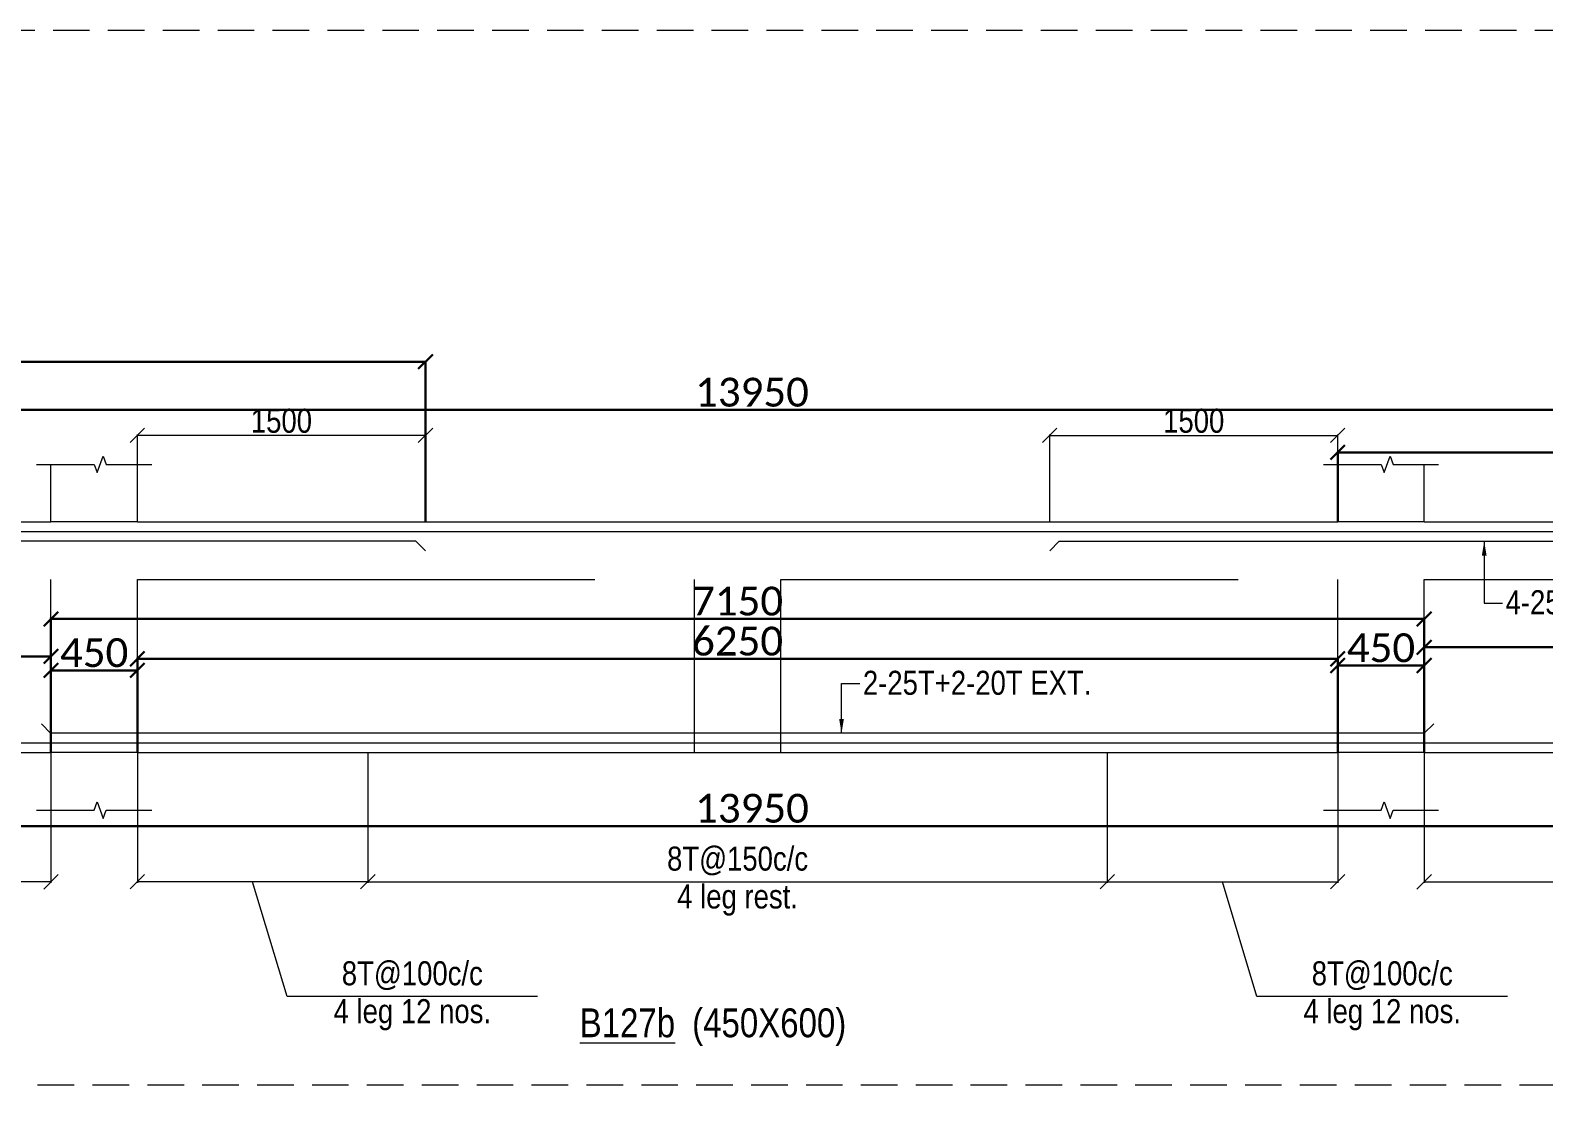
# Model space of a CAD drawing. Header units: millimetres. Extents: x 1112055 to 3390982, y -148532 to 766891.
# Drawn here: x 2914877 to 2930637, y -53257 to -42215 of the extents above; entities that cross this region are included whole.
import ezdxf
from ezdxf.enums import TextEntityAlignment as Align

# ---------------------------------------------------------------- set-up
doc = ezdxf.new("R2010")
doc.units = ezdxf.units.MM
doc.header["$PDMODE"] = 35
doc.header["$PDSIZE"] = -25
doc.linetypes.add('Hidden', pattern=[9.525, 6.35, -3.175])
for name, color, linetype, lineweight in [('B BEAM', 148, 'Continuous', 13), ('B BEAM IN LINE', 250, 'Continuous', 0), ('B STEEL', 34, 'Continuous', 15), ('B STEEL DIM', 216, 'Continuous', 13), ('B STEEL TEXT', 7, 'Continuous', 15), ('B STIRRUPS', 139, 'Continuous', 13), ('B TITLE BLOCK', 250, 'Continuous', 0), ('B-BEAM DOT', 251, 'Hidden', 9), ('B-BEAM NO', 215, 'Continuous', 18), ('B-COL', 1, 'Continuous', 35)]:
    doc.layers.add(name, color=color, linetype=linetype, lineweight=lineweight)
doc.styles.add('Cali', font='calibri.ttf')
doc.styles.add('SWINC', font='swissc.ttf')
doc.dimstyles.new('BHOOMI', dxfattribs={"dimtxt": 230, "dimasz": 150, "dimexe": 10, "dimexo": 0, "dimgap": 25, "dimtad": 1, "dimdec": 0, "dimzin": 0, "dimdsep": 46, "dimtxsty": 'SWINC', "dimblk": 'OBLIQUE', "dimcen": 0.09, "dimclrd": 250, "dimclre": 250, "dimclrt": 256, "dimaunit": 1, "dimadec": 3, "dimazin": 0, "dimtfac": 1, "dimtdec": 0, "dimtofl": 0, "dimtmove": 1, "dimatfit": 3, "dimfxl": 100, "dimtolj": 1, "dimtzin": 0, "dimlwd": 9, "dimlwe": 5, "dimarcsym": 0})

# ---------------------------------------------------------------- blocks, each defined once
blk = doc.blocks.new('_Oblique')
at = {"color": 0, "linetype": 'ByBlock', "lineweight": -2}
blk.add_line((-0.5, -0.5), (0.5, 0.5), dxfattribs=at)
blk = doc.blocks.new('*D5993')
at = {"layer": 'B STEEL DIM', "lineweight": 5, "transparency": 16777216}
for p, q in [((2915992, -47335), (2915992, -46423)), ((2918992, -47335), (2918992, -46423))]:
    blk.add_line(p, q, dxfattribs=at)
at = {"layer": 'B STEEL DIM', "lineweight": 9, "transparency": 16777216}
blk.add_line((2918992, -46433), (2915992, -46433), dxfattribs=at)
at = {"layer": 'Defpoints', "color": 0, "lineweight": 40, "transparency": 16777216}
for p in [(2915992, -46433), (2915992, -47335), (2918992, -47335)]:
    blk.add_point(p, dxfattribs=at)
at = {"layer": 'B STEEL DIM', "lineweight": 9, "transparency": 16777216, "xscale": 150, "yscale": 150, "zscale": 150, "rotation": 180}
blk.add_blockref('_Oblique', (2915992, -46433), dxfattribs=at)
at = {"layer": 'B STEEL DIM', "lineweight": 9, "transparency": 16777216, "xscale": 150, "yscale": 150, "zscale": 150}
blk.add_blockref('_Oblique', (2918992, -46433), dxfattribs=at)
at = {"layer": 'B STEEL DIM', "transparency": 16777216, "insert": (2917492, -46283), "char_height": 250, "attachment_point": 5, "style": 'SWINC'}
blk.add_mtext('\\A1;1500', dxfattribs=at)
blk = doc.blocks.new('*D5994')
at = {"layer": 'B STEEL DIM', "lineweight": 5, "transparency": 16777216}
for p, q in [((2925492, -47335), (2925492, -46423)), ((2928492, -47335), (2928492, -46423))]:
    blk.add_line(p, q, dxfattribs=at)
at = {"layer": 'B STEEL DIM', "lineweight": 9, "transparency": 16777216}
blk.add_line((2925492, -46433), (2928492, -46433), dxfattribs=at)
at = {"layer": 'Defpoints', "color": 0, "lineweight": 40, "transparency": 16777216}
for p in [(2928492, -46433), (2925492, -47335), (2928492, -47335)]:
    blk.add_point(p, dxfattribs=at)
at = {"layer": 'B STEEL DIM', "lineweight": 9, "transparency": 16777216, "xscale": 150, "yscale": 150, "zscale": 150, "rotation": 180}
blk.add_blockref('_Oblique', (2925492, -46433), dxfattribs=at)
at = {"layer": 'B STEEL DIM', "lineweight": 9, "transparency": 16777216, "xscale": 150, "yscale": 150, "zscale": 150}
blk.add_blockref('_Oblique', (2928492, -46433), dxfattribs=at)
at = {"layer": 'B STEEL DIM', "transparency": 16777216, "insert": (2926992, -46283), "char_height": 250, "attachment_point": 5, "style": 'SWINC'}
blk.add_mtext('\\A1;1500', dxfattribs=at)
blk = doc.blocks.new('*D5995')
at = {"layer": 'B STIRRUPS', "color": 250, "lineweight": 0, "transparency": 16777216}
for p, q in [((2909642, -49735), (2909642, -51092)), ((2915092, -49735), (2915092, -51092)), ((2915092, -51082), (2909642, -51082))]:
    blk.add_line(p, q, dxfattribs=at)
at = {"layer": 'Defpoints', "color": 0, "lineweight": 40, "transparency": 16777216}
for p in [(2909642, -49735), (2915092, -49735), (2909642, -51082)]:
    blk.add_point(p, dxfattribs=at)
at = {"layer": 'B STIRRUPS', "color": 250, "lineweight": 0, "transparency": 16777216, "xscale": 150, "yscale": 150, "zscale": 150, "rotation": 180}
blk.add_blockref('_Oblique', (2909642, -51082), dxfattribs=at)
at = {"layer": 'B STIRRUPS', "color": 250, "lineweight": 0, "transparency": 16777216, "xscale": 150, "yscale": 150, "zscale": 150}
blk.add_blockref('_Oblique', (2915092, -51082), dxfattribs=at)
at = {"layer": 'B STIRRUPS', "transparency": 16777216, "char_height": 250, "attachment_point": 5, "style": 'SWINC'}
for s, insert in [('\\A1;8T@100c/c', (2912367, -50866)), ('4 leg ALL.', (2912367, -51273))]:
    blk.add_mtext(s, dxfattribs=dict(at, insert=insert))
blk = doc.blocks.new('*D5996')
at = {"layer": 'B STIRRUPS', "color": 250, "lineweight": 0, "transparency": 16777216}
for p, q in [((2915992, -49735), (2915992, -51091)), ((2918392, -49735), (2918392, -51091)), ((2918392, -51081), (2915992, -51081)), ((2917550, -52275), (2917192, -51081)), ((2920160, -52275), (2917550, -52275))]:
    blk.add_line(p, q, dxfattribs=at)
at = {"layer": 'Defpoints', "color": 0, "lineweight": 40, "transparency": 16777216}
for p in [(2915992, -49735), (2918392, -49735), (2915992, -51081)]:
    blk.add_point(p, dxfattribs=at)
at = {"layer": 'B STIRRUPS', "color": 250, "lineweight": 0, "transparency": 16777216, "xscale": 150, "yscale": 150, "zscale": 150, "rotation": 180}
blk.add_blockref('_Oblique', (2915992, -51081), dxfattribs=at)
at = {"layer": 'B STIRRUPS', "color": 250, "lineweight": 0, "transparency": 16777216, "xscale": 150, "yscale": 150, "zscale": 150}
blk.add_blockref('_Oblique', (2918392, -51081), dxfattribs=at)
at = {"layer": 'B STIRRUPS', "transparency": 16777216, "char_height": 250, "attachment_point": 5, "style": 'SWINC'}
for s, insert in [('\\A1;8T@100c/c', (2918855, -52059)), ('4 leg 12 nos.', (2918855, -52466))]:
    blk.add_mtext(s, dxfattribs=dict(at, insert=insert))
blk = doc.blocks.new('*D5997')
at = {"layer": 'B STIRRUPS', "color": 250, "lineweight": 0, "transparency": 16777216}
for p, q in [((2918392, -49735), (2918392, -51091)), ((2926092, -49735), (2926092, -51091)), ((2918392, -51081), (2926092, -51081))]:
    blk.add_line(p, q, dxfattribs=at)
at = {"layer": 'Defpoints', "color": 0, "lineweight": 40, "transparency": 16777216}
for p in [(2918392, -49735), (2926092, -49735), (2926092, -51081)]:
    blk.add_point(p, dxfattribs=at)
at = {"layer": 'B STIRRUPS', "color": 250, "lineweight": 0, "transparency": 16777216, "xscale": 150, "yscale": 150, "zscale": 150, "rotation": 180}
blk.add_blockref('_Oblique', (2918392, -51081), dxfattribs=at)
at = {"layer": 'B STIRRUPS', "color": 250, "lineweight": 0, "transparency": 16777216, "xscale": 150, "yscale": 150, "zscale": 150}
blk.add_blockref('_Oblique', (2926092, -51081), dxfattribs=at)
at = {"layer": 'B STIRRUPS', "transparency": 16777216, "char_height": 250, "attachment_point": 5, "style": 'SWINC'}
for s, insert in [('\\A1;8T@150c/c', (2922242, -50865)), ('4 leg rest.', (2922242, -51272))]:
    blk.add_mtext(s, dxfattribs=dict(at, insert=insert))
blk = doc.blocks.new('*D5998')
at = {"layer": 'B STIRRUPS', "color": 250, "lineweight": 0, "transparency": 16777216}
for p, q in [((2926092, -49735), (2926092, -51091)), ((2928492, -49735), (2928492, -51091)), ((2926092, -51081), (2928492, -51081)), ((2927650, -52275), (2927292, -51081)), ((2930260, -52275), (2927650, -52275))]:
    blk.add_line(p, q, dxfattribs=at)
at = {"layer": 'Defpoints', "color": 0, "lineweight": 40, "transparency": 16777216}
for p in [(2926092, -49735), (2928492, -49735), (2928492, -51081)]:
    blk.add_point(p, dxfattribs=at)
at = {"layer": 'B STIRRUPS', "color": 250, "lineweight": 0, "transparency": 16777216, "xscale": 150, "yscale": 150, "zscale": 150, "rotation": 180}
blk.add_blockref('_Oblique', (2926092, -51081), dxfattribs=at)
at = {"layer": 'B STIRRUPS', "color": 250, "lineweight": 0, "transparency": 16777216, "xscale": 150, "yscale": 150, "zscale": 150}
blk.add_blockref('_Oblique', (2928492, -51081), dxfattribs=at)
at = {"layer": 'B STIRRUPS', "transparency": 16777216, "char_height": 250, "attachment_point": 5, "style": 'SWINC'}
for s, insert in [('\\A1;8T@100c/c', (2928955, -52059)), ('4 leg 12 nos.', (2928955, -52466))]:
    blk.add_mtext(s, dxfattribs=dict(at, insert=insert))
blk = doc.blocks.new('*D5999')
at = {"layer": 'B STIRRUPS', "color": 250, "lineweight": 0, "transparency": 16777216}
for p, q in [((2929392, -49735), (2929392, -51092)), ((2934842, -49735), (2934842, -51092)), ((2929392, -51082), (2934842, -51082))]:
    blk.add_line(p, q, dxfattribs=at)
at = {"layer": 'Defpoints', "color": 0, "lineweight": 40, "transparency": 16777216}
for p in [(2929392, -49735), (2934842, -49735), (2934842, -51082)]:
    blk.add_point(p, dxfattribs=at)
at = {"layer": 'B STIRRUPS', "color": 250, "lineweight": 0, "transparency": 16777216, "xscale": 150, "yscale": 150, "zscale": 150, "rotation": 180}
blk.add_blockref('_Oblique', (2929392, -51082), dxfattribs=at)
at = {"layer": 'B STIRRUPS', "color": 250, "lineweight": 0, "transparency": 16777216, "xscale": 150, "yscale": 150, "zscale": 150}
blk.add_blockref('_Oblique', (2934842, -51082), dxfattribs=at)
at = {"layer": 'B STIRRUPS', "transparency": 16777216, "char_height": 250, "attachment_point": 5, "style": 'SWINC'}
for s, insert in [('\\A1;8T@100c/c', (2932117, -50866)), ('4 leg ALL.', (2932117, -51273))]:
    blk.add_mtext(s, dxfattribs=dict(at, insert=insert))
blk = doc.blocks.new('*D6333')
at = {"layer": 'Defpoints', "color": 3, "linetype": 'Hidden', "lineweight": 30, "ltscale": 1000, "transparency": 16777216}
for p, q in [((2908442, -49735), (2908442, -50511)), ((2936342, -49735), (2936342, -50511))]:
    blk.add_line(p, q, dxfattribs=at)
at = {"layer": 'Defpoints', "color": 3, "lineweight": 30, "ltscale": 1000, "transparency": 16777216}
blk.add_line((2908442, -50501), (2936342, -50501), dxfattribs=at)
at = {"layer": 'Defpoints', "color": 0, "lineweight": 40, "transparency": 16777216}
for p in [(2908442, -49735), (2936342, -49735), (2936342, -50501)]:
    blk.add_point(p, dxfattribs=at)
at = {"layer": 'Defpoints', "color": 3, "lineweight": 30, "transparency": 16777216, "xscale": 150, "yscale": 150, "zscale": 150, "rotation": 180}
blk.add_blockref('_Oblique', (2908442, -50501), dxfattribs=at)
at = {"layer": 'Defpoints', "color": 3, "lineweight": 30, "transparency": 16777216, "xscale": 150, "yscale": 150, "zscale": 150}
blk.add_blockref('_Oblique', (2936342, -50501), dxfattribs=at)
at = {"layer": 'Defpoints', "color": 3, "lineweight": 50, "transparency": 16777216, "insert": (2922392, -50317), "char_height": 300, "attachment_point": 5, "style": 'Cali'}
blk.add_mtext('\\A1;13950', dxfattribs=at)
blk = doc.blocks.new('*D6335')
at = {"layer": 'Defpoints', "color": 3, "linetype": 'Hidden', "lineweight": 30, "ltscale": 1000, "transparency": 16777216}
for p, q in [((2909642, -49735), (2909642, -48724)), ((2915092, -49735), (2915092, -48724))]:
    blk.add_line(p, q, dxfattribs=at)
at = {"layer": 'Defpoints', "color": 3, "lineweight": 30, "ltscale": 1000, "transparency": 16777216}
blk.add_line((2909642, -48734), (2915092, -48734), dxfattribs=at)
at = {"layer": 'Defpoints', "color": 0, "lineweight": 40, "transparency": 16777216}
for p in [(2915092, -48734), (2909642, -49735), (2915092, -49735)]:
    blk.add_point(p, dxfattribs=at)
at = {"layer": 'Defpoints', "color": 3, "lineweight": 30, "transparency": 16777216, "xscale": 150, "yscale": 150, "zscale": 150, "rotation": 180}
blk.add_blockref('_Oblique', (2909642, -48734), dxfattribs=at)
at = {"layer": 'Defpoints', "color": 3, "lineweight": 30, "transparency": 16777216, "xscale": 150, "yscale": 150, "zscale": 150}
blk.add_blockref('_Oblique', (2915092, -48734), dxfattribs=at)
at = {"layer": 'Defpoints', "color": 3, "lineweight": 50, "transparency": 16777216, "insert": (2912367, -48550), "char_height": 300, "attachment_point": 5, "style": 'Cali'}
blk.add_mtext('\\A1;2725', dxfattribs=at)
blk = doc.blocks.new('*D6336')
at = {"layer": 'Defpoints', "color": 3, "linetype": 'Hidden', "lineweight": 30, "ltscale": 1000, "transparency": 16777216}
for p, q in [((2915092, -49735), (2915092, -48870)), ((2915992, -49735), (2915992, -48870))]:
    blk.add_line(p, q, dxfattribs=at)
at = {"layer": 'Defpoints', "color": 3, "lineweight": 30, "ltscale": 1000, "transparency": 16777216}
blk.add_line((2915092, -48880), (2915992, -48880), dxfattribs=at)
at = {"layer": 'Defpoints', "color": 0, "lineweight": 40, "transparency": 16777216}
for p in [(2915992, -48880), (2915092, -49735), (2915992, -49735)]:
    blk.add_point(p, dxfattribs=at)
at = {"layer": 'Defpoints', "color": 3, "lineweight": 30, "transparency": 16777216, "xscale": 150, "yscale": 150, "zscale": 150, "rotation": 180}
blk.add_blockref('_Oblique', (2915092, -48880), dxfattribs=at)
at = {"layer": 'Defpoints', "color": 3, "lineweight": 30, "transparency": 16777216, "xscale": 150, "yscale": 150, "zscale": 150}
blk.add_blockref('_Oblique', (2915992, -48880), dxfattribs=at)
at = {"layer": 'Defpoints', "color": 3, "lineweight": 50, "transparency": 16777216, "insert": (2915542, -48697), "char_height": 300, "attachment_point": 5, "style": 'Cali'}
blk.add_mtext('\\A1;450', dxfattribs=at)
blk = doc.blocks.new('*D6337')
at = {"layer": 'Defpoints', "color": 3, "linetype": 'Hidden', "lineweight": 30, "ltscale": 1000, "transparency": 16777216}
for p, q in [((2915092, -49735), (2915092, -48334)), ((2929392, -49735), (2929392, -48334))]:
    blk.add_line(p, q, dxfattribs=at)
at = {"layer": 'Defpoints', "color": 3, "lineweight": 30, "ltscale": 1000, "transparency": 16777216}
blk.add_line((2915092, -48344), (2929392, -48344), dxfattribs=at)
at = {"layer": 'Defpoints', "color": 0, "lineweight": 40, "transparency": 16777216}
for p in [(2929392, -48344), (2915092, -49735), (2929392, -49735)]:
    blk.add_point(p, dxfattribs=at)
at = {"layer": 'Defpoints', "color": 3, "lineweight": 30, "transparency": 16777216, "xscale": 150, "yscale": 150, "zscale": 150, "rotation": 180}
blk.add_blockref('_Oblique', (2915092, -48344), dxfattribs=at)
at = {"layer": 'Defpoints', "color": 3, "lineweight": 30, "transparency": 16777216, "xscale": 150, "yscale": 150, "zscale": 150}
blk.add_blockref('_Oblique', (2929392, -48344), dxfattribs=at)
at = {"layer": 'Defpoints', "color": 3, "lineweight": 50, "transparency": 16777216, "insert": (2922242, -48160), "char_height": 300, "attachment_point": 5, "style": 'Cali'}
blk.add_mtext('\\A1;7150', dxfattribs=at)
blk = doc.blocks.new('*D6338')
at = {"layer": 'Defpoints', "color": 3, "linetype": 'Hidden', "lineweight": 30, "ltscale": 1000, "transparency": 16777216}
for p, q in [((2915992, -49735), (2915992, -48750)), ((2928492, -49735), (2928492, -48750))]:
    blk.add_line(p, q, dxfattribs=at)
at = {"layer": 'Defpoints', "color": 3, "lineweight": 30, "ltscale": 1000, "transparency": 16777216}
blk.add_line((2915992, -48760), (2928492, -48760), dxfattribs=at)
at = {"layer": 'Defpoints', "color": 0, "lineweight": 40, "transparency": 16777216}
for p in [(2928492, -48760), (2915992, -49735), (2928492, -49735)]:
    blk.add_point(p, dxfattribs=at)
at = {"layer": 'Defpoints', "color": 3, "lineweight": 30, "transparency": 16777216, "xscale": 150, "yscale": 150, "zscale": 150, "rotation": 180}
blk.add_blockref('_Oblique', (2915992, -48760), dxfattribs=at)
at = {"layer": 'Defpoints', "color": 3, "lineweight": 30, "transparency": 16777216, "xscale": 150, "yscale": 150, "zscale": 150}
blk.add_blockref('_Oblique', (2928492, -48760), dxfattribs=at)
at = {"layer": 'Defpoints', "color": 3, "lineweight": 50, "transparency": 16777216, "insert": (2922242, -48577), "char_height": 300, "attachment_point": 5, "style": 'Cali'}
blk.add_mtext('\\A1;6250', dxfattribs=at)
blk = doc.blocks.new('*D6339')
at = {"layer": 'Defpoints', "color": 3, "linetype": 'Hidden', "lineweight": 30, "ltscale": 1000, "transparency": 16777216}
for p, q in [((2928492, -49735), (2928492, -48819)), ((2929392, -49735), (2929392, -48819))]:
    blk.add_line(p, q, dxfattribs=at)
at = {"layer": 'Defpoints', "color": 3, "lineweight": 30, "ltscale": 1000, "transparency": 16777216}
blk.add_line((2928492, -48829), (2929392, -48829), dxfattribs=at)
at = {"layer": 'Defpoints', "color": 0, "lineweight": 40, "transparency": 16777216}
for p in [(2929392, -48829), (2928492, -49735), (2929392, -49735)]:
    blk.add_point(p, dxfattribs=at)
at = {"layer": 'Defpoints', "color": 3, "lineweight": 30, "transparency": 16777216, "xscale": 150, "yscale": 150, "zscale": 150, "rotation": 180}
blk.add_blockref('_Oblique', (2928492, -48829), dxfattribs=at)
at = {"layer": 'Defpoints', "color": 3, "lineweight": 30, "transparency": 16777216, "xscale": 150, "yscale": 150, "zscale": 150}
blk.add_blockref('_Oblique', (2929392, -48829), dxfattribs=at)
at = {"layer": 'Defpoints', "color": 3, "lineweight": 50, "transparency": 16777216, "insert": (2928942, -48646), "char_height": 300, "attachment_point": 5, "style": 'Cali'}
blk.add_mtext('\\A1;450', dxfattribs=at)
blk = doc.blocks.new('*D6340')
at = {"layer": 'Defpoints', "color": 3, "linetype": 'Hidden', "lineweight": 30, "ltscale": 1000, "transparency": 16777216}
for p, q in [((2929392, -49735), (2929392, -48630)), ((2934842, -49735), (2934842, -48630))]:
    blk.add_line(p, q, dxfattribs=at)
at = {"layer": 'Defpoints', "color": 3, "lineweight": 30, "ltscale": 1000, "transparency": 16777216}
blk.add_line((2929392, -48640), (2934842, -48640), dxfattribs=at)
at = {"layer": 'Defpoints', "color": 0, "lineweight": 40, "transparency": 16777216}
for p in [(2934842, -48640), (2929392, -49735), (2934842, -49735)]:
    blk.add_point(p, dxfattribs=at)
at = {"layer": 'Defpoints', "color": 3, "lineweight": 30, "transparency": 16777216, "xscale": 150, "yscale": 150, "zscale": 150, "rotation": 180}
blk.add_blockref('_Oblique', (2929392, -48640), dxfattribs=at)
at = {"layer": 'Defpoints', "color": 3, "lineweight": 30, "transparency": 16777216, "xscale": 150, "yscale": 150, "zscale": 150}
blk.add_blockref('_Oblique', (2934842, -48640), dxfattribs=at)
at = {"layer": 'Defpoints', "color": 3, "lineweight": 50, "transparency": 16777216, "insert": (2932117, -48457), "char_height": 300, "attachment_point": 5, "style": 'Cali'}
blk.add_mtext('\\A1;2725', dxfattribs=at)
blk = doc.blocks.new('*D6342')
at = {"layer": 'Defpoints', "color": 3, "linetype": 'Hidden', "lineweight": 30, "ltscale": 1000, "transparency": 16777216}
for p, q in [((2908442, -47335), (2908442, -46159)), ((2936342, -47335), (2936342, -46159))]:
    blk.add_line(p, q, dxfattribs=at)
at = {"layer": 'Defpoints', "color": 3, "lineweight": 30, "ltscale": 1000, "transparency": 16777216}
blk.add_line((2936342, -46169), (2908442, -46169), dxfattribs=at)
at = {"layer": 'Defpoints', "color": 0, "lineweight": 40, "transparency": 16777216}
for p in [(2908442, -46169), (2908442, -47335), (2936342, -47335)]:
    blk.add_point(p, dxfattribs=at)
at = {"layer": 'Defpoints', "color": 3, "lineweight": 30, "transparency": 16777216, "xscale": 150, "yscale": 150, "zscale": 150, "rotation": 180}
blk.add_blockref('_Oblique', (2908442, -46169), dxfattribs=at)
at = {"layer": 'Defpoints', "color": 3, "lineweight": 30, "transparency": 16777216, "xscale": 150, "yscale": 150, "zscale": 150}
blk.add_blockref('_Oblique', (2936342, -46169), dxfattribs=at)
at = {"layer": 'Defpoints', "color": 3, "lineweight": 50, "transparency": 16777216, "insert": (2922392, -45985), "char_height": 300, "attachment_point": 5, "style": 'Cali'}
blk.add_mtext('\\A1;13950', dxfattribs=at)
blk = doc.blocks.new('*D6343')
at = {"layer": 'Defpoints', "color": 3, "linetype": 'Hidden', "lineweight": 30, "ltscale": 1000, "transparency": 16777216}
for p, q in [((2908442, -47335), (2908442, -45657)), ((2918992, -47335), (2918992, -45657))]:
    blk.add_line(p, q, dxfattribs=at)
at = {"layer": 'Defpoints', "color": 3, "lineweight": 30, "ltscale": 1000, "transparency": 16777216}
blk.add_line((2918992, -45667), (2908442, -45667), dxfattribs=at)
at = {"layer": 'Defpoints', "color": 0, "lineweight": 40, "transparency": 16777216}
for p in [(2908442, -45667), (2908442, -47335), (2918992, -47335)]:
    blk.add_point(p, dxfattribs=at)
at = {"layer": 'Defpoints', "color": 3, "lineweight": 30, "transparency": 16777216, "xscale": 150, "yscale": 150, "zscale": 150, "rotation": 180}
blk.add_blockref('_Oblique', (2908442, -45667), dxfattribs=at)
at = {"layer": 'Defpoints', "color": 3, "lineweight": 30, "transparency": 16777216, "xscale": 150, "yscale": 150, "zscale": 150}
blk.add_blockref('_Oblique', (2918992, -45667), dxfattribs=at)
at = {"layer": 'Defpoints', "color": 3, "lineweight": 50, "transparency": 16777216, "insert": (2913717, -45483), "char_height": 300, "attachment_point": 5, "style": 'Cali'}
blk.add_mtext('\\A1;5275', dxfattribs=at)
blk = doc.blocks.new('*D6344')
at = {"layer": 'Defpoints', "color": 3, "linetype": 'Hidden', "lineweight": 30, "ltscale": 1000, "transparency": 16777216}
for p, q in [((2928492, -47335), (2928492, -46600)), ((2936242, -47335), (2936242, -46600))]:
    blk.add_line(p, q, dxfattribs=at)
at = {"layer": 'Defpoints', "color": 3, "lineweight": 30, "ltscale": 1000, "transparency": 16777216}
blk.add_line((2928492, -46610), (2936242, -46610), dxfattribs=at)
at = {"layer": 'Defpoints', "color": 0, "lineweight": 40, "transparency": 16777216}
for p in [(2936242, -46610), (2928492, -47335), (2936242, -47335)]:
    blk.add_point(p, dxfattribs=at)
at = {"layer": 'Defpoints', "color": 3, "lineweight": 30, "transparency": 16777216, "xscale": 150, "yscale": 150, "zscale": 150, "rotation": 180}
blk.add_blockref('_Oblique', (2928492, -46610), dxfattribs=at)
at = {"layer": 'Defpoints', "color": 3, "lineweight": 30, "transparency": 16777216, "xscale": 150, "yscale": 150, "zscale": 150}
blk.add_blockref('_Oblique', (2936242, -46610), dxfattribs=at)
at = {"layer": 'Defpoints', "color": 3, "lineweight": 50, "transparency": 16777216, "insert": (2932367, -46426), "char_height": 300, "attachment_point": 5, "style": 'Cali'}
blk.add_mtext('\\A1;3875', dxfattribs=at)

msp = doc.modelspace()

# ---------------------------------------------------------------- linework, layer by layer
at = {"layer": 'B BEAM', "ltscale": 25}
for p, q in [((2909642, -47335.2, 0), (2915091.8, -47335.2, 0)), ((2915991.8, -47335.2, 0), (2928492, -47335.2, 0)), ((2929392, -47335.2, 0), (2934842, -47335.2, 0)), ((2909642, -49735.2, 0), (2915091.8, -49735.2, 0)), ((2915991.8, -49735.2, 0), (2928492, -49735.2, 0)), ((2929392, -49735.2, 0), (2934842, -49735.2, 0))]:
    msp.add_line(p, q, dxfattribs=at)
at = {"layer": 'B BEAM IN LINE', "color": 250, "linetype": 'Hidden', "lineweight": 0, "ltscale": 60, "elevation": 0}
msp.add_lwpolyline([(2906541.5, -42215.5), (2965055.1, -42215.5), (2965055.1, -53199.7), (2906541.5, -53199.7)], close=True, dxfattribs=at)
at = {"layer": 'B STEEL', "color": 34, "lineweight": 9, "ltscale": 25}
for p, q in [((2908542, -47435.2, 0), (2939942, -47435.2)), ((2918891.8, -47535.2, 0), (2908742, -47535.2, 0)), ((2918891.8, -47535.2, 0), (2918991.8, -47635.2, 0)), ((2925592, -47535.2, 0), (2925492, -47635.2, 0)), ((2925592, -47535.2, 0), (2939942, -47535.2)), ((2914991.8, -49435.7, 0), (2915091.8, -49535.7, 0)), ((2929492, -49435.7, 0), (2929392.4, -49535.2, 0)), ((2908642, -49635.2, 0), (2936242, -49635.2, 0)), ((2929392.4, -49535.2, 0), (2915091.4, -49535.2, 0))]:
    msp.add_line(p, q, dxfattribs=at)
at = {"layer": 'B-BEAM DOT', "linetype": 'Hidden', "ltscale": 750}
for p, q in [((2915991.8, -47335.2, 0), (2915091.8, -47335.2, 0)), ((2929392, -47335.2, 0), (2928492, -47335.2, 0)), ((2909642, -47935.2, 0), (2915091.8, -47935.2, 0)), ((2915091.8, -49735.2, 0), (2915091.8, -47935.2, 0)), ((2915991.8, -47935.2, 0), (2921791.9, -47935.2, 0)), ((2915991.8, -49735.2, 0), (2915991.8, -47935.2, 0)), ((2921791.9, -49735.2, 0), (2921791.9, -47935.2, 0)), ((2922691.9, -47935.2, 0), (2928492, -47935.2, 0)), ((2922691.9, -49735.2, 0), (2922691.9, -47935.2, 0)), ((2928492, -49735.2, 0), (2928492, -47935.2, 0)), ((2929392, -47935.2, 0), (2935742, -47935.2, 0)), ((2929392, -49735.2, 0), (2929392, -47935.2, 0)), ((2915991.8, -49735.2, 0), (2915091.8, -49735.2, 0)), ((2929392, -49735.2, 0), (2928492, -49735.2, 0))]:
    msp.add_line(p, q, dxfattribs=at)
at = {"layer": 'B-COL', "lineweight": 15, "ltscale": 25}
for p, q in [((2915091.8, -47335.2, 0), (2915091.8, -46735.2, 0)), ((2915991.8, -47335.2, 0), (2915991.8, -46735.2, 0)), ((2928492, -47335.2, 0), (2928492, -46735.2, 0)), ((2929392, -47335.2, 0), (2929392, -46735.2, 0)), ((2915091.8, -49735.2, 0), (2915091.8, -50335.2, 0)), ((2915991.8, -49735.2, 0), (2915991.8, -50335.2, 0)), ((2928492, -49735.2, 0), (2928492, -50335.2, 0)), ((2929392, -49735.2, 0), (2929392, -50335.2, 0))]:
    msp.add_line(p, q, dxfattribs=at)
at = {"layer": 'B-COL', "lineweight": 15, "ltscale": 25, "elevation": 0}
for points in [[(2914941.8, -46735.2), (2915543.2, -46735.2), (2915574.5, -46821.1), (2915637, -46649.4), (2915668.2, -46735.2), (2916141.8, -46735.2)], [(2928342, -46735.2), (2928943.4, -46735.2), (2928974.6, -46821.1), (2929037.1, -46649.4), (2929068.4, -46735.2), (2929542, -46735.2)], [(2914941.8, -50335.2), (2915543.2, -50335.2), (2915574.5, -50249.4), (2915637, -50421.1), (2915668.2, -50335.2), (2916141.8, -50335.2)], [(2928342, -50335.2), (2928943.4, -50335.2), (2928974.6, -50249.4), (2929037.1, -50421.1), (2929068.4, -50335.2), (2929542, -50335.2)]]:
    msp.add_lwpolyline(points, dxfattribs=at)

# ---------------------------------------------------------------- texts
at = {"layer": 'B STEEL TEXT', "style": 'SWINC'}
for s, p in [('4-25T EXT.', (2930239.4, -48295.5, 0)), ('2-25T+2-20T EXT.', (2923547.1, -49134.4, 0))]:
    msp.add_text(s, height=250, dxfattribs=at).set_placement(p)
at = {"layer": 'B TITLE BLOCK', "color": 251, "lineweight": 0, "insert": (3042968.6, -44209.7), "char_height": 394.635, "attachment_point": 2, "style": 'SWINC'}
msp.add_mtext_dynamic_manual_height_columns('\\pxsm1,qj;{\\fBankGothic Lt BT|b0|i0|c0|p34;BHOOMI\\P\\ps*,q*;\\fGost|b0|i0|c0|p2;\\H0.8x;- CONSULTANTS -\\C1; }', width=1031890.765, gutter_width=0, heights=[145147.2], dxfattribs=at)
at = {"layer": 'B-BEAM NO', "ltscale": 25, "style": 'SWINC'}
for s, p in [('%%UB127b', (2921094.6, -52699.7, 0)), ('(450X600)', (2922571.5, -52699.7, 0))]:
    msp.add_text(s, height=300, dxfattribs=at).set_placement(p, align=Align.CENTER)

# ---------------------------------------------------------------- dimensions: what is measured, and where the dimension line sits
at = {"layer": 'B STEEL DIM'}
dim = msp.add_linear_dim(base=(2915991.8, -46433.4, 0), p1=(2918991.8, -47335.2, 0), p2=(2915991.8, -47335.2, 0), dimstyle='BHOOMI', override={"dimscale": 1, "dimtxt": 250, "dimlfac": 0.5, "dimtxsty": 'SWINC', "dimblk1": 'Oblique', "dimblk2": 'Oblique', "dimsah": 1, "dimclrd": 256, "dimclre": 256, "dimclrt": 256}, dxfattribs=at)
dim.commit()
dim.dimension.update_dxf_attribs({"geometry": '*D5993', "text_midpoint": (2917491.8, -46283.4, 0)})
dim = msp.add_linear_dim(base=(2928492, -46433.4, 0), p1=(2925492, -47335.2, 0), p2=(2928492, -47335.2, 0), angle=180, dimstyle='BHOOMI', override={"dimscale": 1, "dimtxt": 250, "dimlfac": 0.5, "dimtxsty": 'SWINC', "dimblk1": 'Oblique', "dimblk2": 'Oblique', "dimsah": 1, "dimclrd": 256, "dimclre": 256, "dimclrt": 256}, dxfattribs=at)
dim.commit()
dim.dimension.update_dxf_attribs({"geometry": '*D5994', "text_midpoint": (2926992, -46283.4, 0)})
at = {"layer": 'B STIRRUPS'}
for base, p1, p2, text, picture, middle in [((2909642, -51081.6), (2915091.8, -49735.2, 0), (2909642, -49735.2, 0), '8T@100c/c\\X4 leg ALL. ', '*D5995', (2912366.9, -51081.6)), ((2915991.8, -51080.8), (2918391.8, -49734.8, 0), (2915991.8, -49734.8, 0), '8T@100c/c\\X4 leg 12 nos. ', '*D5996', (2917575, -52274.7))]:
    dim = msp.add_linear_dim(base=base, p1=p1, p2=p2, text=text, dimstyle='BHOOMI', override={"dimscale": 1, "dimtxt": 250, "dimgap": 25, "dimlfac": 0.5, "dimtxsty": 'SWINC', "dimblk1": 'Oblique', "dimblk2": 'Oblique', "dimsah": 1, "dimlwd": 0, "dimlwe": 0}, dxfattribs=at)
    dim.commit()
    dim.dimension.update_dxf_attribs({"geometry": picture, "text_midpoint": middle})
for base, p1, p2, text, picture, middle in [((2926092, -51080.8), (2918391.8, -49734.8, 0), (2926092, -49735.2), '8T@150c/c\\X4 leg rest. ', '*D5997', (2922241.9, -51080.8)), ((2928492, -51080.8), (2926092, -49734.8, 0), (2928492, -49734.8, 0), '8T@100c/c\\X4 leg 12 nos. ', '*D5998', (2927675.1, -52274.7)), ((2934842, -51081.6), (2929392, -49735.2, 0), (2934842, -49735.2, 0), '8T@100c/c\\X4 leg ALL. ', '*D5999', (2932117, -51081.6))]:
    dim = msp.add_linear_dim(base=base, p1=p1, p2=p2, angle=180, text=text, dimstyle='BHOOMI', override={"dimscale": 1, "dimtxt": 250, "dimgap": 25, "dimlfac": 0.5, "dimtxsty": 'SWINC', "dimblk1": 'Oblique', "dimblk2": 'Oblique', "dimsah": 1, "dimlwd": 0, "dimlwe": 0}, dxfattribs=at)
    dim.commit()
    dim.dimension.update_dxf_attribs({"geometry": picture, "text_midpoint": middle})
at = {"layer": 'Defpoints', "color": 3, "lineweight": 50, "ltscale": 1000}
for base, p1, p2, picture, middle in [((2908442, -45666.8), (2918991.8, -47335.2, 0), (2908442, -47335.2, 0), '*D6343', (2913716.9, -45483.1)), ((2908442, -46168.8), (2936342, -47335.2, 0), (2908442, -47335.2, 0), '*D6342', (2922392, -45985.1)), ((2936242, -46609.6), (2928492, -47335.2, 0), (2936242, -47335.2, 0), '*D6344', (2932367, -46425.9)), ((2929392, -48344), (2915091.8, -49735.2, 0), (2929392, -49735.2, 0), '*D6337', (2922241.9, -48160.3)), ((2915091.8, -48733.7), (2909642, -49735.2, 0), (2915091.8, -49735.2, 0), '*D6335', (2912366.9, -48550)), ((2928492, -48760.4), (2915991.8, -49735.2, 0), (2928492, -49735.2, 0), '*D6338', (2922241.9, -48576.7)), ((2934842, -48640.3), (2929392, -49735.2, 0), (2934842, -49735.2, 0), '*D6340', (2932117, -48456.6)), ((2915991.8, -48880.3), (2915091.8, -49735.2, 0), (2915991.8, -49735.2, 0), '*D6336', (2915541.8, -48696.6)), ((2929392, -48829.5), (2928492, -49735.2, 0), (2929392, -49735.2, 0), '*D6339', (2928942, -48645.8)), ((2936342, -50500.9), (2908442, -49735.2, 0), (2936342, -49735.2, 0), '*D6333', (2922392, -50317.2))]:
    dim = msp.add_linear_dim(base=base, p1=p1, p2=p2, dimstyle='BHOOMI', override={"dimtxt": 300, "dimgap": 30, "dimlfac": 0.5, "dimtxsty": 'Cali', "dimblk1": 'Oblique', "dimblk2": 'Oblique', "dimsah": 1, "dimclrd": 3, "dimclre": 3, "dimclrt": 3, "dimlwd": 30, "dimlwe": 30}, dxfattribs=at)
    dim.commit()
    dim.dimension.update_dxf_attribs({"geometry": picture, "text_midpoint": middle})

# ---------------------------------------------------------------- leaders
at = {"layer": 'B STEEL TEXT'}
for points in [[(2930016.9, -47535.2, 0), (2930016.9, -48179.2, 0), (2930209.1, -48179.2, 0)], [(2923324.6, -49535.2, 0), (2923324.6, -49018.1, 0), (2923516.8, -49018.1, 0)]]:
    msp.add_leader(points, dimstyle='BHOOMI', override={"dimtad": 0, "dimclrd": 256, "dimlwd": 0}, dxfattribs=at)

doc.saveas('drawing.dxf')
